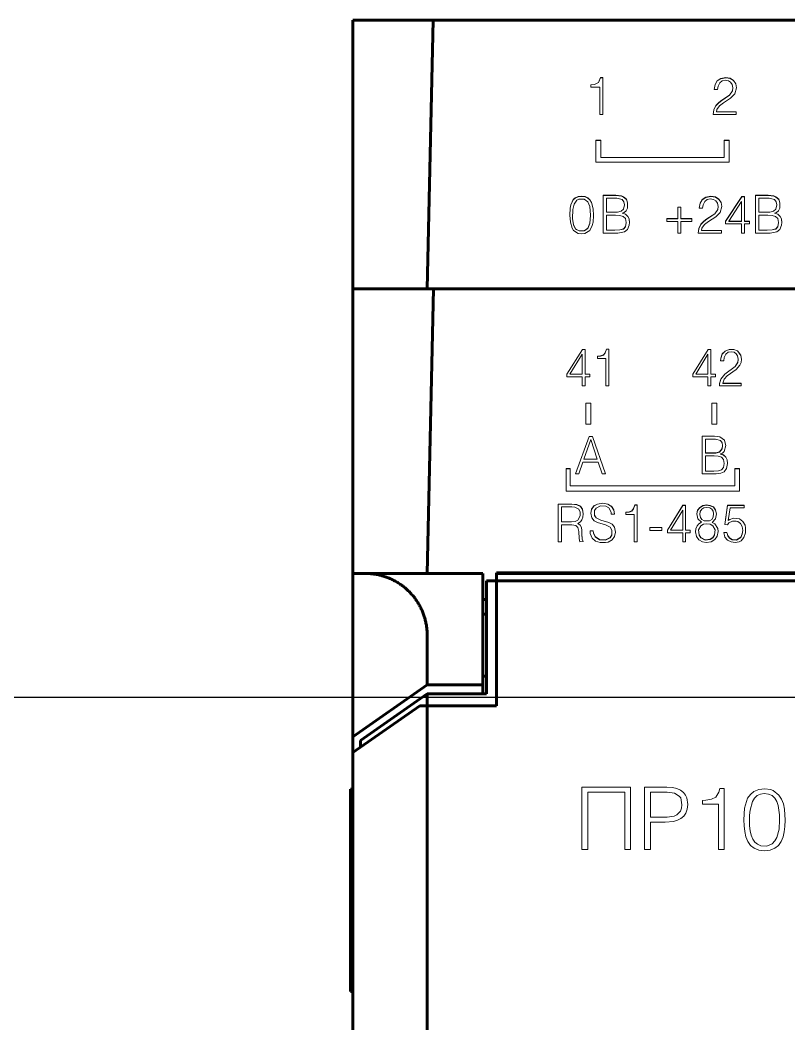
# Model space of a CAD drawing. Header units: millimetres. Extents: x 0 to 53000, y -591 to 24400.
# Drawn here: x 24610.67 to 24641.73, y 2746.8 to 2787.35 of the extents above; entities that cross this region are included whole.
import ezdxf
from ezdxf.enums import TextEntityAlignment as Align

# ---------------------------------------------------------------- set-up
doc = ezdxf.new("R2010")
doc.units = ezdxf.units.MM
doc.linetypes.add('K5LT_BASIC', pattern=[0])
doc.linetypes.add('K5LT_THIN', pattern=[0])
doc.layers.add('Основная', color=7, linetype='Continuous', lineweight=30)
doc.styles.add('текст', font='isocpeui.ttf')

# ---------------------------------------------------------------- blocks, each defined once
blk = doc.blocks.new('Программируемое реле ПР102')
at = {"layer": 'Основная', "linetype": 'K5LT_BASIC', "lineweight": 60}
for p, q in [((-3, 44.85), (0.236, 44.85)), ((-3, 34), (-3, 44.85)), ((0.236, 44.85), (0, 34)), ((0.236, 44.844), (0, 34)), ((0.236, 44.844), (0.236, 44.85)), ((116.764, 44.85), (0.236, 44.85)), ((116.764, 44.844), (0.236, 44.844)), ((-3, 22.5), (-3, 34)), ((-3, 34), (0.25, 34)), ((0.25, 34), (0, 22.5)), ((116.75, 34), (0.25, 34)), ((-3, 15.899), (-3, 22.5)), ((-2.5, 22.5), (-3, 22.5)), ((-2.5, 22.5), (2.25, 22.5)), ((2.25, 22.5), (2.25, 20)), ((3.197, 22.523), (2.8, 22.523)), ((2.8, 22.503), (2.8, 22.523)), ((2.8, 22.503), (114.2, 22.503)), ((2.8, 22.503), (2.8, 22.2)), ((3.28, 22.525), (3.197, 22.523)), ((113.72, 22.525), (3.28, 22.525)), ((2.4, 17.64), (2.4, 22.2)), ((2.4, 22.2), (2.8, 22.2)), ((2.8, 17.15), (2.8, 22.2)), ((114.2, 22.2), (2.8, 22.2)), ((2.25, 21.441), (2.4, 21.441)), ((2.25, 20.85), (2.4, 20.85)), ((0, 18), (0, 20)), ((2.25, 18), (2.25, 20)), ((2.25, 18.35), (2.4, 18.35)), ((0, 18), (-3, 15.899)), ((2.25, 18), (0, 18)), ((2.25, 18), (2.25, 17.64)), ((0, 17.64), (-2.7, 15.749)), ((2.4, 17.64), (0, 17.64)), ((0, 17.64), (0, 17.152)), ((-3, 15.261), (-0.3, 17.152)), ((-0.3, 17.152), (0, 17.152)), ((-0.3, 17.15), (-0.3, 17.152)), ((0, 17.15), (-0.3, 17.15)), ((0, 17.15), (0, -17.15)), ((2.8, 17.15), (0, 17.15)), ((-3, 15.899), (-3, 15.261)), ((-2.7, 15.471), (-2.7, 15.749)), ((-3, -15.261), (-3, 15.261)), ((-3, 13.79), (-3.1, 13.789)), ((-3.1, 13.789), (-3.1, 5.61)), ((-3.1, 5.61), (-3, 5.609))]:
    blk.add_line(p, q, dxfattribs=at)
at = {"layer": 'Основная', "linetype": 'K5LT_THIN', "lineweight": 18}
for p, q in [((6.757, 42.248), (6.61, 42.235)), ((6.757, 42.243), (6.61, 42.23)), ((6.61, 42.235), (6.61, 42.142)), ((6.917, 42.328), (6.757, 42.248)), ((6.917, 42.323), (6.757, 42.243)), ((6.757, 42.243), (6.757, 42.248)), ((6.997, 42.528), (6.917, 42.328)), ((6.997, 42.523), (6.917, 42.323)), ((6.917, 42.323), (6.917, 42.328)), ((7.09, 42.528), (6.997, 42.528)), ((6.997, 42.523), (6.997, 42.528)), ((7.09, 42.523), (6.997, 42.523)), ((7.09, 41.037), (7.09, 42.528)), ((11.63, 42.248), (11.59, 42.049)), ((11.63, 42.243), (11.591, 42.049)), ((11.71, 42.395), (11.63, 42.248)), ((11.71, 42.39), (11.63, 42.243)), ((11.63, 42.243), (11.63, 42.248)), ((11.857, 42.488), (11.71, 42.395)), ((11.857, 42.483), (11.71, 42.39)), ((11.71, 42.39), (11.71, 42.395)), ((11.724, 42.049), (11.75, 42.182)), ((11.75, 42.182), (11.817, 42.315)), ((11.817, 42.315), (11.91, 42.395)), ((12.057, 42.528), (11.857, 42.488)), ((12.057, 42.523), (11.857, 42.483)), ((11.857, 42.483), (11.857, 42.488)), ((11.91, 42.395), (12.03, 42.421)), ((12.03, 42.421), (12.164, 42.395)), ((12.244, 42.501), (12.057, 42.528)), ((12.057, 42.523), (12.057, 42.528)), ((12.244, 42.496), (12.057, 42.523)), ((12.164, 42.395), (12.257, 42.342)), ((12.377, 42.408), (12.244, 42.501)), ((12.244, 42.496), (12.244, 42.501)), ((12.377, 42.403), (12.244, 42.496)), ((12.257, 42.342), (12.324, 42.248)), ((12.324, 42.248), (12.35, 42.115)), ((12.47, 42.275), (12.377, 42.408)), ((12.377, 42.403), (12.377, 42.408)), ((12.47, 42.27), (12.377, 42.403)), ((12.497, 42.115), (12.47, 42.275)), ((12.47, 42.27), (12.47, 42.275)), ((12.496, 42.113), (12.47, 42.27)), ((6.61, 42.142), (6.97, 42.142)), ((6.97, 42.142), (6.97, 41.037)), ((11.59, 42.049), (11.724, 42.049)), ((12.217, 41.822), (11.897, 41.609)), ((12.217, 41.817), (11.897, 41.604)), ((12.337, 41.995), (12.217, 41.822)), ((12.337, 41.99), (12.217, 41.817)), ((12.217, 41.817), (12.217, 41.822)), ((12.257, 41.702), (12.43, 41.876)), ((12.35, 42.115), (12.337, 41.995)), ((12.35, 42.11), (12.337, 41.99)), ((12.337, 41.99), (12.337, 41.995)), ((12.35, 42.11), (12.35, 42.115)), ((12.43, 41.876), (12.497, 42.115)), ((11.657, 41.396), (11.577, 41.223)), ((11.657, 41.391), (11.577, 41.218)), ((11.777, 41.516), (11.657, 41.396)), ((11.777, 41.511), (11.657, 41.391)), ((11.657, 41.391), (11.657, 41.396)), ((11.697, 41.236), (11.804, 41.383)), ((11.897, 41.609), (11.777, 41.516)), ((11.897, 41.604), (11.777, 41.511)), ((11.777, 41.511), (11.777, 41.516)), ((11.804, 41.383), (11.964, 41.503)), ((11.897, 41.604), (11.897, 41.609)), ((11.964, 41.503), (12.257, 41.702)), ((6.97, 41.037), (7.09, 41.037)), ((11.577, 41.223), (11.55, 41.037)), ((11.55, 41.037), (12.484, 41.037)), ((11.577, 41.218), (11.551, 41.037)), ((11.577, 41.218), (11.577, 41.223)), ((11.684, 41.143), (11.697, 41.236)), ((11.684, 41.138), (11.684, 41.143)), ((12.484, 41.143), (11.684, 41.143)), ((12.484, 41.138), (11.684, 41.138)), ((12.484, 41.037), (12.484, 41.143)), ((7.016, 39.996), (6.816, 39.996)), ((6.816, 39.996), (6.816, 39.106)), ((7.016, 39.99), (6.816, 39.99)), ((7.016, 39.996), (7.016, 39.302)), ((11.991, 39.995), (12.191, 39.995)), ((11.991, 39.995), (11.991, 39.302)), ((11.991, 39.99), (12.191, 39.99)), ((12.191, 39.995), (12.191, 39.106)), ((6.816, 39.106), (12.191, 39.106)), ((7.016, 39.296), (7.016, 39.302)), ((7.016, 39.302), (11.991, 39.302)), ((7.016, 39.296), (11.991, 39.296)), ((11.991, 39.296), (11.991, 39.302)), ((6.102, 37.721), (5.982, 37.668)), ((6.102, 37.716), (5.982, 37.663)), ((6.235, 37.735), (6.102, 37.721)), ((6.235, 37.729), (6.102, 37.716)), ((6.102, 37.716), (6.102, 37.721)), ((6.382, 37.721), (6.235, 37.735)), ((6.235, 37.729), (6.235, 37.735)), ((6.382, 37.716), (6.235, 37.729)), ((6.489, 37.668), (6.382, 37.721)), ((6.382, 37.716), (6.382, 37.721)), ((6.489, 37.663), (6.382, 37.716)), ((7.105, 37.774), (7.105, 36.243)), ((7.625, 37.774), (7.105, 37.774)), ((7.625, 37.769), (7.105, 37.769)), ((7.625, 37.769), (7.625, 37.774)), ((7.852, 37.748), (7.625, 37.774)), ((7.852, 37.743), (7.625, 37.769)), ((7.932, 37.708), (7.852, 37.748)), ((7.852, 37.743), (7.852, 37.748)), ((7.932, 37.703), (7.852, 37.743)), ((8.052, 37.615), (7.932, 37.708)), ((7.932, 37.703), (7.932, 37.708)), ((11.457, 37.735), (11.257, 37.695)), ((11.457, 37.729), (11.257, 37.689)), ((11.457, 37.729), (11.457, 37.735)), ((11.644, 37.708), (11.457, 37.735)), ((11.644, 37.703), (11.457, 37.729)), ((11.644, 37.703), (11.644, 37.708)), ((11.777, 37.615), (11.644, 37.708)), ((12.71, 37.721), (12.044, 36.723)), ((12.71, 37.716), (12.044, 36.717)), ((12.71, 37.716), (12.71, 37.721)), ((12.817, 37.721), (12.71, 37.721)), ((12.817, 37.716), (12.71, 37.716)), ((12.817, 36.723), (12.817, 37.721)), ((13.777, 37.774), (13.257, 37.774)), ((13.257, 37.774), (13.257, 36.243)), ((13.777, 37.769), (13.257, 37.769)), ((14.004, 37.748), (13.777, 37.774)), ((13.777, 37.769), (13.777, 37.774)), ((14.004, 37.743), (13.777, 37.769)), ((14.004, 37.743), (14.004, 37.748)), ((14.084, 37.708), (14.004, 37.748)), ((14.084, 37.703), (14.004, 37.743)), ((14.084, 37.703), (14.084, 37.708)), ((14.204, 37.615), (14.084, 37.708)), ((5.795, 37.388), (5.769, 37.255)), ((5.795, 37.383), (5.769, 37.25)), ((5.902, 37.601), (5.795, 37.388)), ((5.902, 37.596), (5.795, 37.383)), ((5.795, 37.383), (5.795, 37.388)), ((5.889, 37.202), (5.942, 37.415)), ((5.982, 37.668), (5.902, 37.601)), ((5.982, 37.663), (5.902, 37.596)), ((5.902, 37.596), (5.902, 37.601)), ((5.942, 37.415), (6.049, 37.575)), ((5.982, 37.663), (5.982, 37.668)), ((6.049, 37.575), (6.129, 37.615)), ((6.129, 37.615), (6.342, 37.615)), ((6.342, 37.615), (6.489, 37.508)), ((6.569, 37.588), (6.489, 37.668)), ((6.489, 37.663), (6.489, 37.668)), ((6.569, 37.583), (6.489, 37.663)), ((6.489, 37.508), (6.569, 37.322)), ((6.635, 37.482), (6.569, 37.588)), ((6.569, 37.583), (6.569, 37.588)), ((6.635, 37.476), (6.569, 37.583)), ((6.569, 37.322), (6.595, 36.976)), ((6.635, 37.476), (6.635, 37.482)), ((6.702, 37.229), (6.635, 37.482)), ((6.702, 37.223), (6.635, 37.476)), ((7.239, 37.095), (7.239, 37.655)), ((7.239, 37.655), (7.665, 37.655)), ((7.665, 37.655), (7.879, 37.601)), ((7.879, 37.601), (7.945, 37.508)), ((8.052, 37.609), (7.932, 37.703)), ((7.972, 37.388), (7.932, 37.215)), ((7.972, 37.383), (7.932, 37.21)), ((7.945, 37.508), (7.972, 37.388)), ((7.972, 37.383), (7.972, 37.388)), ((8.092, 37.468), (8.052, 37.615)), ((8.052, 37.609), (8.052, 37.615)), ((8.092, 37.463), (8.052, 37.609)), ((8.092, 37.255), (8.092, 37.468)), ((11.03, 37.455), (10.99, 37.255)), ((11.03, 37.45), (10.991, 37.255)), ((11.11, 37.601), (11.03, 37.455)), ((11.11, 37.596), (11.03, 37.45)), ((11.03, 37.45), (11.03, 37.455)), ((11.257, 37.695), (11.11, 37.601)), ((11.257, 37.689), (11.11, 37.596)), ((11.11, 37.596), (11.11, 37.601)), ((11.124, 37.255), (11.15, 37.388)), ((11.15, 37.388), (11.217, 37.522)), ((11.217, 37.522), (11.31, 37.601)), ((11.257, 37.689), (11.257, 37.695)), ((11.31, 37.601), (11.43, 37.628)), ((11.43, 37.628), (11.564, 37.601)), ((11.564, 37.601), (11.657, 37.548)), ((11.777, 37.609), (11.644, 37.703)), ((11.657, 37.548), (11.724, 37.455)), ((11.724, 37.455), (11.75, 37.322)), ((11.75, 37.322), (11.737, 37.202)), ((11.75, 37.317), (11.737, 37.197)), ((11.75, 37.317), (11.75, 37.322)), ((11.87, 37.482), (11.777, 37.615)), ((11.777, 37.609), (11.777, 37.615)), ((11.87, 37.476), (11.777, 37.609)), ((11.83, 37.082), (11.897, 37.322)), ((11.897, 37.322), (11.87, 37.482)), ((11.87, 37.476), (11.87, 37.482)), ((11.896, 37.32), (11.87, 37.476)), ((12.177, 36.723), (12.697, 37.522)), ((12.697, 37.522), (12.697, 36.723)), ((13.39, 37.095), (13.39, 37.655)), ((13.39, 37.655), (13.817, 37.655)), ((13.817, 37.655), (14.03, 37.601)), ((14.03, 37.601), (14.097, 37.508)), ((14.204, 37.609), (14.084, 37.703)), ((14.124, 37.388), (14.084, 37.215)), ((14.124, 37.383), (14.084, 37.21)), ((14.097, 37.508), (14.124, 37.388)), ((14.124, 37.383), (14.124, 37.388)), ((14.244, 37.468), (14.204, 37.615)), ((14.204, 37.609), (14.204, 37.615)), ((14.244, 37.463), (14.204, 37.609)), ((14.244, 37.255), (14.244, 37.468)), ((5.769, 37.255), (5.755, 36.976)), ((5.769, 37.25), (5.755, 36.974)), ((5.755, 36.976), (5.782, 36.683)), ((5.769, 37.25), (5.769, 37.255)), ((5.875, 36.829), (5.889, 37.202)), ((6.595, 36.976), (6.569, 36.643)), ((6.595, 36.97), (6.569, 36.637)), ((6.595, 36.97), (6.595, 36.976)), ((6.702, 37.223), (6.702, 37.229)), ((6.715, 36.962), (6.702, 37.229)), ((6.715, 36.96), (6.702, 37.223)), ((6.702, 36.683), (6.715, 36.962)), ((7.239, 37.09), (7.239, 37.095)), ((7.692, 37.095), (7.239, 37.095)), ((7.692, 37.09), (7.239, 37.09)), ((7.239, 36.976), (7.612, 36.976)), ((7.239, 36.363), (7.239, 36.976)), ((7.612, 36.976), (7.785, 36.962)), ((7.839, 37.135), (7.692, 37.095)), ((7.839, 37.13), (7.692, 37.09)), ((7.692, 37.09), (7.692, 37.095)), ((7.785, 36.962), (7.919, 36.922)), ((7.932, 37.215), (7.839, 37.135)), ((7.932, 37.21), (7.839, 37.13)), ((7.839, 37.13), (7.839, 37.135)), ((7.879, 37.055), (7.959, 37.082)), ((7.879, 37.05), (7.879, 37.055)), ((8.012, 37.016), (7.879, 37.055)), ((8.012, 37.01), (7.879, 37.05)), ((7.919, 36.922), (8.012, 36.829)), ((7.932, 37.21), (7.932, 37.215)), ((7.959, 37.082), (8.039, 37.149)), ((8.012, 37.01), (8.012, 37.016)), ((8.105, 36.922), (8.012, 37.016)), ((8.105, 36.917), (8.012, 37.01)), ((8.039, 37.149), (8.092, 37.255)), ((8.159, 36.816), (8.105, 36.922)), ((8.105, 36.917), (8.105, 36.922)), ((8.159, 36.811), (8.105, 36.917)), ((10.124, 37.295), (10.124, 36.829)), ((10.244, 37.295), (10.124, 37.295)), ((10.244, 37.29), (10.124, 37.29)), ((10.244, 36.829), (10.244, 37.295)), ((10.99, 37.255), (11.124, 37.255)), ((11.617, 37.029), (11.297, 36.816)), ((11.617, 37.024), (11.297, 36.811)), ((11.364, 36.709), (11.657, 36.909)), ((11.737, 37.202), (11.617, 37.029)), ((11.737, 37.197), (11.617, 37.024)), ((11.617, 37.024), (11.617, 37.029)), ((11.657, 36.909), (11.83, 37.082)), ((11.737, 37.197), (11.737, 37.202)), ((13.39, 37.09), (13.39, 37.095)), ((13.844, 37.095), (13.39, 37.095)), ((13.844, 37.09), (13.39, 37.09)), ((13.39, 36.363), (13.39, 36.976)), ((13.39, 36.976), (13.764, 36.976)), ((13.764, 36.976), (13.937, 36.962)), ((13.99, 37.135), (13.844, 37.095)), ((13.99, 37.13), (13.844, 37.09)), ((13.844, 37.09), (13.844, 37.095)), ((13.937, 36.962), (14.07, 36.922)), ((14.084, 37.215), (13.99, 37.135)), ((14.084, 37.21), (13.99, 37.13)), ((13.99, 37.13), (13.99, 37.135)), ((14.03, 37.055), (14.11, 37.082)), ((14.03, 37.05), (14.03, 37.055)), ((14.164, 37.016), (14.03, 37.055)), ((14.164, 37.01), (14.03, 37.05)), ((14.07, 36.922), (14.164, 36.829)), ((14.084, 37.21), (14.084, 37.215)), ((14.11, 37.082), (14.19, 37.149)), ((14.164, 37.01), (14.164, 37.016)), ((14.257, 36.922), (14.164, 37.016)), ((14.257, 36.917), (14.164, 37.01)), ((14.19, 37.149), (14.244, 37.255)), ((14.31, 36.816), (14.257, 36.922)), ((14.257, 36.917), (14.257, 36.922)), ((14.31, 36.811), (14.257, 36.917)), ((5.782, 36.683), (5.849, 36.443)), ((5.875, 36.824), (5.875, 36.829)), ((5.915, 36.589), (5.875, 36.829)), ((5.915, 36.584), (5.875, 36.824)), ((5.995, 36.416), (5.915, 36.589)), ((5.915, 36.584), (5.915, 36.589)), ((5.995, 36.411), (5.915, 36.584)), ((6.569, 36.643), (6.489, 36.443)), ((6.569, 36.637), (6.489, 36.438)), ((6.569, 36.637), (6.569, 36.643)), ((6.569, 36.35), (6.662, 36.549)), ((6.662, 36.549), (6.702, 36.683)), ((8.012, 36.51), (7.932, 36.416)), ((8.012, 36.504), (7.932, 36.411)), ((8.012, 36.829), (8.039, 36.669)), ((8.039, 36.669), (8.012, 36.51)), ((8.039, 36.664), (8.012, 36.504)), ((8.012, 36.504), (8.012, 36.51)), ((8.039, 36.664), (8.039, 36.669)), ((8.092, 36.39), (8.159, 36.563)), ((8.172, 36.669), (8.159, 36.816)), ((8.159, 36.811), (8.159, 36.816)), ((8.172, 36.667), (8.159, 36.811)), ((8.159, 36.563), (8.172, 36.669)), ((10.124, 36.829), (9.684, 36.829)), ((9.684, 36.829), (9.684, 36.709)), ((10.124, 36.824), (9.684, 36.824)), ((9.684, 36.709), (10.124, 36.709)), ((10.124, 36.824), (10.124, 36.829)), ((10.124, 36.709), (10.124, 36.243)), ((10.244, 36.824), (10.244, 36.829)), ((10.684, 36.829), (10.244, 36.829)), ((10.684, 36.824), (10.244, 36.824)), ((10.244, 36.243), (10.244, 36.709)), ((10.244, 36.709), (10.684, 36.709)), ((10.684, 36.709), (10.684, 36.829)), ((11.057, 36.603), (10.977, 36.43)), ((11.057, 36.598), (10.977, 36.424)), ((11.177, 36.723), (11.057, 36.603)), ((11.177, 36.717), (11.057, 36.598)), ((11.057, 36.598), (11.057, 36.603)), ((11.097, 36.443), (11.204, 36.589)), ((11.297, 36.816), (11.177, 36.723)), ((11.297, 36.811), (11.177, 36.717)), ((11.177, 36.717), (11.177, 36.723)), ((11.204, 36.589), (11.364, 36.709)), ((11.297, 36.811), (11.297, 36.816)), ((12.044, 36.723), (12.044, 36.616)), ((12.044, 36.616), (12.697, 36.616)), ((12.177, 36.717), (12.177, 36.723)), ((12.697, 36.723), (12.177, 36.723)), ((12.697, 36.717), (12.177, 36.717)), ((12.697, 36.717), (12.697, 36.723)), ((12.697, 36.616), (12.697, 36.243)), ((12.817, 36.717), (12.817, 36.723)), ((13.017, 36.723), (12.817, 36.723)), ((13.017, 36.717), (12.817, 36.717)), ((12.817, 36.243), (12.817, 36.616)), ((12.817, 36.616), (13.017, 36.616)), ((13.017, 36.616), (13.017, 36.723)), ((14.164, 36.51), (14.084, 36.416)), ((14.164, 36.504), (14.084, 36.411)), ((14.164, 36.829), (14.19, 36.669)), ((14.19, 36.669), (14.164, 36.51)), ((14.19, 36.664), (14.164, 36.504)), ((14.164, 36.504), (14.164, 36.51)), ((14.19, 36.664), (14.19, 36.669)), ((14.244, 36.39), (14.31, 36.563)), ((14.324, 36.669), (14.31, 36.816)), ((14.31, 36.811), (14.31, 36.816)), ((14.323, 36.667), (14.31, 36.811)), ((14.31, 36.563), (14.324, 36.669)), ((5.849, 36.443), (5.915, 36.35)), ((5.915, 36.35), (6.102, 36.23)), ((6.142, 36.336), (5.995, 36.416)), ((5.995, 36.411), (5.995, 36.416)), ((6.142, 36.331), (5.995, 36.411)), ((6.102, 36.23), (6.235, 36.217)), ((6.342, 36.336), (6.142, 36.336)), ((6.142, 36.331), (6.142, 36.336)), ((6.342, 36.331), (6.142, 36.331)), ((6.235, 36.217), (6.369, 36.23)), ((6.489, 36.443), (6.342, 36.336)), ((6.489, 36.438), (6.342, 36.331)), ((6.342, 36.331), (6.342, 36.336)), ((6.369, 36.23), (6.569, 36.35)), ((6.489, 36.438), (6.489, 36.443)), ((7.105, 36.243), (7.705, 36.243)), ((7.239, 36.358), (7.239, 36.363)), ((7.585, 36.363), (7.239, 36.363)), ((7.585, 36.358), (7.239, 36.358)), ((7.785, 36.376), (7.585, 36.363)), ((7.785, 36.371), (7.585, 36.358)), ((7.585, 36.358), (7.585, 36.363)), ((7.705, 36.243), (7.972, 36.297)), ((7.932, 36.416), (7.785, 36.376)), ((7.932, 36.411), (7.785, 36.371)), ((7.785, 36.371), (7.785, 36.376)), ((7.932, 36.411), (7.932, 36.416)), ((7.972, 36.297), (8.092, 36.39)), ((10.124, 36.243), (10.244, 36.243)), ((10.977, 36.43), (10.95, 36.243)), ((10.95, 36.243), (11.884, 36.243)), ((10.977, 36.424), (10.951, 36.243)), ((10.977, 36.424), (10.977, 36.43)), ((11.084, 36.35), (11.097, 36.443)), ((11.884, 36.35), (11.084, 36.35)), ((11.084, 36.345), (11.084, 36.35)), ((11.884, 36.345), (11.084, 36.345)), ((11.884, 36.243), (11.884, 36.35)), ((12.697, 36.243), (12.817, 36.243)), ((13.257, 36.243), (13.857, 36.243)), ((13.39, 36.358), (13.39, 36.363)), ((13.737, 36.363), (13.39, 36.363)), ((13.737, 36.358), (13.39, 36.358)), ((13.937, 36.376), (13.737, 36.363)), ((13.937, 36.371), (13.737, 36.358)), ((13.737, 36.358), (13.737, 36.363)), ((13.857, 36.243), (14.124, 36.297)), ((14.084, 36.416), (13.937, 36.376)), ((14.084, 36.411), (13.937, 36.371)), ((13.937, 36.371), (13.937, 36.376)), ((14.084, 36.411), (14.084, 36.416)), ((14.124, 36.297), (14.244, 36.39)), ((6.273, 31.549), (5.646, 30.551)), ((6.273, 31.544), (5.646, 30.546)), ((5.766, 30.551), (6.26, 31.35)), ((6.26, 31.35), (6.26, 30.551)), ((6.273, 31.544), (6.273, 31.549)), ((6.38, 31.549), (6.273, 31.549)), ((6.38, 31.544), (6.273, 31.544)), ((6.38, 30.551), (6.38, 31.549)), ((7.006, 31.283), (6.873, 31.27)), ((7.006, 31.278), (6.873, 31.265)), ((6.873, 31.27), (6.873, 31.177)), ((7.126, 31.323), (7.006, 31.283)), ((7.126, 31.318), (7.006, 31.278)), ((7.006, 31.278), (7.006, 31.283)), ((7.193, 31.416), (7.126, 31.323)), ((7.193, 31.411), (7.126, 31.318)), ((7.126, 31.318), (7.126, 31.323)), ((7.246, 31.563), (7.193, 31.416)), ((7.246, 31.557), (7.193, 31.411)), ((7.193, 31.411), (7.193, 31.416)), ((7.34, 31.563), (7.246, 31.563)), ((7.246, 31.557), (7.246, 31.563)), ((7.34, 31.557), (7.246, 31.557)), ((7.34, 30.071), (7.34, 31.563)), ((11.353, 31.549), (10.726, 30.551)), ((11.353, 31.544), (10.726, 30.546)), ((10.846, 30.551), (11.34, 31.35)), ((11.34, 31.35), (11.34, 30.551)), ((11.46, 31.549), (11.353, 31.549)), ((11.353, 31.544), (11.353, 31.549)), ((11.46, 31.544), (11.353, 31.544)), ((11.46, 30.551), (11.46, 31.549)), ((11.913, 31.363), (11.86, 31.19)), ((11.913, 31.358), (11.86, 31.185)), ((12.033, 31.483), (11.913, 31.363)), ((12.033, 31.478), (11.913, 31.358)), ((11.913, 31.358), (11.913, 31.363)), ((11.993, 31.217), (12.06, 31.35)), ((12.193, 31.549), (12.033, 31.483)), ((12.193, 31.544), (12.033, 31.478)), ((12.033, 31.478), (12.033, 31.483)), ((12.06, 31.35), (12.153, 31.43)), ((12.153, 31.43), (12.273, 31.456)), ((12.38, 31.549), (12.193, 31.549)), ((12.193, 31.544), (12.193, 31.549)), ((12.38, 31.544), (12.193, 31.544)), ((12.273, 31.456), (12.393, 31.43)), ((12.38, 31.544), (12.38, 31.549)), ((12.54, 31.496), (12.38, 31.549)), ((12.54, 31.491), (12.38, 31.544)), ((12.393, 31.43), (12.486, 31.376)), ((12.486, 31.376), (12.54, 31.283)), ((12.54, 31.491), (12.54, 31.496)), ((12.673, 31.31), (12.54, 31.496)), ((12.673, 31.305), (12.54, 31.491)), ((12.54, 31.283), (12.566, 31.15)), ((12.673, 31.305), (12.673, 31.31)), ((12.7, 31.15), (12.673, 31.31)), ((12.699, 31.147), (12.673, 31.305)), ((6.873, 31.177), (7.22, 31.177)), ((7.22, 31.177), (7.22, 30.071)), ((11.86, 31.19), (11.846, 31.083)), ((11.846, 31.083), (11.98, 31.083)), ((11.86, 31.185), (11.847, 31.083)), ((11.86, 31.185), (11.86, 31.19)), ((11.98, 31.083), (11.993, 31.217)), ((12.433, 30.857), (12.02, 30.551)), ((12.433, 30.852), (12.02, 30.546)), ((12.553, 31.03), (12.433, 30.857)), ((12.553, 31.025), (12.433, 30.852)), ((12.433, 30.852), (12.433, 30.857)), ((12.486, 30.737), (12.633, 30.91)), ((12.566, 31.15), (12.553, 31.03)), ((12.566, 31.145), (12.553, 31.025)), ((12.553, 31.025), (12.553, 31.03)), ((12.566, 31.145), (12.566, 31.15)), ((12.633, 30.91), (12.686, 31.017)), ((12.686, 31.017), (12.7, 31.15)), ((5.646, 30.551), (5.646, 30.444)), ((5.646, 30.444), (6.26, 30.444)), ((5.766, 30.546), (5.766, 30.551)), ((6.26, 30.551), (5.766, 30.551)), ((6.26, 30.546), (5.766, 30.546)), ((6.26, 30.546), (6.26, 30.551)), ((6.26, 30.444), (6.26, 30.071)), ((6.38, 30.546), (6.38, 30.551)), ((6.566, 30.551), (6.38, 30.551)), ((6.566, 30.546), (6.38, 30.546)), ((6.38, 30.071), (6.38, 30.444)), ((6.38, 30.444), (6.566, 30.444)), ((6.566, 30.444), (6.566, 30.551)), ((10.726, 30.551), (10.726, 30.444)), ((10.726, 30.444), (11.34, 30.444)), ((10.846, 30.546), (10.846, 30.551)), ((11.34, 30.551), (10.846, 30.551)), ((11.34, 30.546), (10.846, 30.546)), ((11.34, 30.546), (11.34, 30.551)), ((11.34, 30.444), (11.34, 30.071)), ((11.46, 30.546), (11.46, 30.551)), ((11.646, 30.551), (11.46, 30.551)), ((11.646, 30.546), (11.46, 30.546)), ((11.46, 30.444), (11.646, 30.444)), ((11.46, 30.071), (11.46, 30.444)), ((11.646, 30.444), (11.646, 30.551)), ((12.02, 30.551), (11.86, 30.351)), ((12.02, 30.546), (11.86, 30.346)), ((11.993, 30.351), (12.113, 30.484)), ((12.02, 30.546), (12.02, 30.551)), ((12.113, 30.484), (12.486, 30.737)), ((6.26, 30.071), (6.38, 30.071)), ((7.22, 30.071), (7.34, 30.071)), ((11.34, 30.071), (11.46, 30.071)), ((11.86, 30.351), (11.806, 30.165)), ((11.86, 30.346), (11.806, 30.159)), ((11.806, 30.165), (11.806, 30.071)), ((11.806, 30.071), (12.686, 30.071)), ((11.86, 30.346), (11.86, 30.351)), ((11.94, 30.178), (11.993, 30.351)), ((11.94, 30.173), (11.94, 30.178)), ((12.686, 30.178), (11.94, 30.178)), ((12.686, 30.173), (11.94, 30.173)), ((12.686, 30.071), (12.686, 30.178)), ((6.404, 29.379), (6.604, 29.379)), ((6.404, 28.531), (6.404, 29.379)), ((6.404, 29.374), (6.604, 29.374)), ((6.604, 29.379), (6.604, 28.531)), ((11.494, 29.379), (11.694, 29.379)), ((11.494, 28.531), (11.494, 29.379)), ((11.494, 29.374), (11.694, 29.374)), ((11.694, 29.379), (11.694, 28.531)), ((6.604, 28.531), (6.404, 28.531)), ((11.694, 28.531), (11.494, 28.531)), ((6.536, 28.034), (5.99, 26.516)), ((6.536, 28.029), (5.991, 26.516)), ((6.683, 28.034), (6.536, 28.034)), ((6.536, 28.029), (6.536, 28.034)), ((6.683, 28.029), (6.536, 28.029)), ((7.203, 26.516), (6.683, 28.034)), ((6.683, 28.029), (6.683, 28.034)), ((7.201, 26.516), (6.683, 28.029)), ((11.113, 28.048), (11.113, 26.516)), ((11.606, 28.048), (11.113, 28.048)), ((11.606, 28.042), (11.113, 28.042)), ((11.82, 28.021), (11.606, 28.048)), ((11.606, 28.042), (11.606, 28.048)), ((11.82, 28.016), (11.606, 28.042)), ((12.006, 27.888), (11.82, 28.021)), ((11.82, 28.016), (11.82, 28.021)), ((12.006, 27.883), (11.82, 28.016)), ((6.323, 27.115), (6.603, 27.914)), ((6.603, 27.914), (6.87, 27.115)), ((11.246, 27.368), (11.246, 27.928)), ((11.246, 27.928), (11.646, 27.928)), ((11.646, 27.928), (11.846, 27.874)), ((11.846, 27.874), (11.913, 27.781)), ((11.913, 27.781), (11.926, 27.661)), ((11.926, 27.661), (11.913, 27.542)), ((11.926, 27.656), (11.913, 27.536)), ((11.926, 27.656), (11.926, 27.661)), ((11.993, 27.422), (12.06, 27.661)), ((12.06, 27.661), (12.006, 27.888)), ((12.006, 27.883), (12.006, 27.888)), ((12.059, 27.659), (12.006, 27.883)), ((11.246, 27.363), (11.246, 27.368)), ((11.66, 27.368), (11.246, 27.368)), ((11.66, 27.363), (11.246, 27.363)), ((11.246, 27.249), (11.593, 27.249)), ((11.246, 26.636), (11.246, 27.249)), ((11.593, 27.249), (11.753, 27.235)), ((11.806, 27.408), (11.66, 27.368)), ((11.806, 27.403), (11.66, 27.363)), ((11.66, 27.363), (11.66, 27.368)), ((11.753, 27.235), (11.886, 27.195)), ((11.913, 27.542), (11.806, 27.408)), ((11.913, 27.536), (11.806, 27.403)), ((11.806, 27.403), (11.806, 27.408)), ((11.846, 27.329), (11.926, 27.355)), ((11.966, 27.289), (11.846, 27.329)), ((11.846, 27.323), (11.846, 27.329)), ((11.966, 27.283), (11.846, 27.323)), ((11.886, 27.195), (11.966, 27.102)), ((11.913, 27.536), (11.913, 27.542)), ((11.926, 27.355), (11.993, 27.422)), ((11.966, 27.283), (11.966, 27.289)), ((12.06, 27.195), (11.966, 27.289)), ((12.06, 27.19), (11.966, 27.283)), ((12.06, 27.19), (12.06, 27.195)), ((12.113, 27.089), (12.06, 27.195)), ((12.113, 27.084), (12.06, 27.19)), ((6.123, 26.516), (6.283, 26.996)), ((6.283, 26.996), (6.91, 26.996)), ((6.323, 27.11), (6.323, 27.115)), ((6.87, 27.115), (6.323, 27.115)), ((6.87, 27.11), (6.323, 27.11)), ((6.87, 27.11), (6.87, 27.115)), ((6.91, 26.996), (7.07, 26.516)), ((11.966, 26.783), (11.886, 26.689)), ((11.966, 26.777), (11.886, 26.684)), ((11.966, 27.102), (11.993, 26.942)), ((11.993, 26.942), (11.966, 26.783)), ((11.993, 26.937), (11.966, 26.777)), ((11.966, 26.777), (11.966, 26.783)), ((11.993, 26.937), (11.993, 26.942)), ((12.086, 26.743), (12.126, 26.942)), ((12.126, 26.942), (12.113, 27.089)), ((12.113, 27.084), (12.113, 27.089)), ((12.126, 26.941), (12.113, 27.084)), ((5.609, 25.82), (5.609, 26.734)), ((5.609, 26.734), (5.779, 26.734)), ((5.609, 26.729), (5.779, 26.729)), ((5.779, 26.734), (5.779, 26.04)), ((5.99, 26.516), (6.123, 26.516)), ((7.07, 26.516), (7.203, 26.516)), ((11.113, 26.516), (11.673, 26.516)), ((11.58, 26.636), (11.246, 26.636)), ((11.246, 26.631), (11.246, 26.636)), ((11.58, 26.631), (11.246, 26.631)), ((11.766, 26.649), (11.58, 26.636)), ((11.766, 26.644), (11.58, 26.631)), ((11.58, 26.631), (11.58, 26.636)), ((11.673, 26.516), (11.86, 26.543)), ((11.886, 26.689), (11.766, 26.649)), ((11.886, 26.684), (11.766, 26.644)), ((11.766, 26.644), (11.766, 26.649)), ((11.86, 26.543), (11.993, 26.609)), ((11.886, 26.684), (11.886, 26.689)), ((11.993, 26.609), (12.086, 26.743)), ((12.429, 26.04), (12.429, 26.735)), ((12.429, 26.735), (12.609, 26.735)), ((12.429, 26.73), (12.609, 26.73)), ((12.609, 26.735), (12.609, 25.82)), ((5.779, 26.035), (5.779, 26.04)), ((5.779, 26.04), (12.429, 26.04)), ((5.779, 26.035), (12.429, 26.035)), ((12.429, 26.035), (12.429, 26.04)), ((12.609, 25.82), (5.609, 25.82)), ((5.292, 25.304), (5.292, 23.773)), ((5.839, 25.304), (5.292, 25.304)), ((5.839, 25.299), (5.292, 25.299)), ((5.426, 25.185), (5.839, 25.185)), ((5.426, 24.585), (5.426, 25.185)), ((6.039, 25.278), (5.839, 25.304)), ((5.839, 25.299), (5.839, 25.304)), ((6.039, 25.273), (5.839, 25.299)), ((5.839, 25.185), (5.959, 25.171)), ((5.959, 25.171), (6.119, 25.091)), ((6.186, 25.211), (6.039, 25.278)), ((6.039, 25.273), (6.039, 25.278)), ((6.186, 25.206), (6.039, 25.273)), ((6.186, 25.206), (6.186, 25.211)), ((6.279, 25.091), (6.186, 25.211)), ((6.279, 25.086), (6.186, 25.206)), ((6.736, 25.224), (6.642, 25.091)), ((6.736, 25.219), (6.642, 25.086)), ((6.882, 25.304), (6.736, 25.224)), ((6.882, 25.299), (6.736, 25.219)), ((6.736, 25.219), (6.736, 25.224)), ((6.829, 25.131), (7.002, 25.224)), ((7.096, 25.344), (6.882, 25.304)), ((7.096, 25.339), (6.882, 25.299)), ((6.882, 25.299), (6.882, 25.304)), ((7.002, 25.224), (7.216, 25.211)), ((7.096, 25.339), (7.096, 25.344)), ((7.296, 25.304), (7.096, 25.344)), ((7.296, 25.299), (7.096, 25.339)), ((7.216, 25.211), (7.336, 25.145)), ((7.442, 25.211), (7.296, 25.304)), ((7.296, 25.299), (7.296, 25.304)), ((7.442, 25.206), (7.296, 25.299)), ((7.336, 25.145), (7.429, 24.971)), ((7.536, 25.065), (7.442, 25.211)), ((7.442, 25.206), (7.442, 25.211)), ((7.536, 25.059), (7.442, 25.206)), ((8.392, 25.264), (8.339, 25.118)), ((8.392, 25.259), (8.339, 25.113)), ((8.392, 25.259), (8.392, 25.264)), ((8.486, 25.264), (8.392, 25.264)), ((8.486, 25.259), (8.392, 25.259)), ((8.486, 23.773), (8.486, 25.264)), ((10.332, 25.251), (9.706, 24.252)), ((10.332, 25.246), (9.706, 24.247)), ((10.332, 25.246), (10.332, 25.251)), ((10.439, 25.251), (10.332, 25.251)), ((10.439, 25.246), (10.332, 25.246)), ((10.439, 24.252), (10.439, 25.251)), ((11.016, 25.158), (10.922, 25.051)), ((11.016, 25.153), (10.922, 25.046)), ((11.136, 25.238), (11.016, 25.158)), ((11.136, 25.233), (11.016, 25.153)), ((11.016, 25.153), (11.016, 25.158)), ((11.096, 25.091), (11.176, 25.145)), ((11.282, 25.264), (11.136, 25.238)), ((11.282, 25.259), (11.136, 25.233)), ((11.136, 25.233), (11.136, 25.238)), ((11.176, 25.145), (11.296, 25.158)), ((11.282, 25.259), (11.282, 25.264)), ((11.429, 25.238), (11.282, 25.264)), ((11.429, 25.233), (11.282, 25.259)), ((11.296, 25.158), (11.416, 25.145)), ((11.416, 25.145), (11.496, 25.091)), ((11.429, 25.233), (11.429, 25.238)), ((11.562, 25.185), (11.429, 25.238)), ((11.562, 25.179), (11.429, 25.233)), ((11.562, 25.179), (11.562, 25.185)), ((11.642, 25.065), (11.562, 25.185)), ((11.642, 25.059), (11.562, 25.179)), ((12.126, 25.251), (12.019, 24.479)), ((12.126, 25.246), (12.02, 24.479)), ((12.806, 25.251), (12.126, 25.251)), ((12.126, 25.246), (12.126, 25.251)), ((12.806, 25.246), (12.126, 25.246)), ((12.152, 24.639), (12.232, 25.145)), ((12.232, 25.145), (12.806, 25.145)), ((12.806, 25.145), (12.806, 25.251)), ((6.172, 24.825), (6.079, 24.652)), ((6.172, 24.82), (6.079, 24.647)), ((6.119, 25.091), (6.172, 24.971)), ((6.172, 24.971), (6.172, 24.825)), ((6.172, 24.82), (6.172, 24.825)), ((6.252, 24.665), (6.292, 24.772)), ((6.279, 25.086), (6.279, 25.091)), ((6.306, 24.905), (6.279, 25.091)), ((6.305, 24.902), (6.279, 25.086)), ((6.292, 24.772), (6.306, 24.905)), ((6.642, 25.091), (6.616, 24.932)), ((6.642, 25.086), (6.616, 24.929)), ((6.616, 24.932), (6.656, 24.745)), ((6.642, 25.086), (6.642, 25.091)), ((6.656, 24.745), (6.749, 24.625)), ((6.762, 25.038), (6.829, 25.131)), ((6.762, 24.852), (6.762, 25.038)), ((6.829, 24.745), (6.762, 24.852)), ((6.762, 24.846), (6.762, 24.852)), ((6.829, 24.74), (6.762, 24.846)), ((6.829, 24.74), (6.829, 24.745)), ((7.016, 24.652), (6.829, 24.745)), ((7.016, 24.647), (6.829, 24.74)), ((7.429, 24.971), (7.429, 24.892)), ((7.429, 24.892), (7.562, 24.892)), ((7.562, 24.892), (7.536, 25.065)), ((7.536, 25.059), (7.536, 25.065)), ((7.561, 24.892), (7.536, 25.059)), ((8.152, 24.985), (8.019, 24.971)), ((8.152, 24.98), (8.019, 24.966)), ((8.019, 24.971), (8.019, 24.878)), ((8.019, 24.878), (8.366, 24.878)), ((8.272, 25.025), (8.152, 24.985)), ((8.272, 25.019), (8.152, 24.98)), ((8.152, 24.98), (8.152, 24.985)), ((8.339, 25.118), (8.272, 25.025)), ((8.339, 25.113), (8.272, 25.019)), ((8.272, 25.019), (8.272, 25.025)), ((8.339, 25.113), (8.339, 25.118)), ((8.366, 24.878), (8.366, 23.773)), ((9.826, 24.252), (10.319, 25.051)), ((10.319, 25.051), (10.319, 24.252)), ((10.922, 25.051), (10.896, 24.905)), ((10.922, 25.046), (10.896, 24.902)), ((10.896, 24.905), (10.936, 24.705)), ((10.922, 25.046), (10.922, 25.051)), ((11.016, 24.878), (11.029, 24.998)), ((11.016, 24.873), (11.016, 24.878)), ((11.042, 24.758), (11.016, 24.878)), ((11.042, 24.753), (11.016, 24.873)), ((11.029, 24.998), (11.096, 25.091)), ((11.042, 24.753), (11.042, 24.758)), ((11.096, 24.679), (11.042, 24.758)), ((11.096, 24.673), (11.042, 24.753)), ((11.496, 25.091), (11.549, 25.011)), ((11.549, 24.772), (11.496, 24.679)), ((11.549, 24.766), (11.496, 24.673)), ((11.549, 25.011), (11.562, 24.918)), ((11.562, 24.918), (11.549, 24.772)), ((11.562, 24.913), (11.549, 24.766)), ((11.549, 24.766), (11.549, 24.772)), ((11.562, 24.913), (11.562, 24.918)), ((11.682, 24.905), (11.642, 25.065)), ((11.642, 25.059), (11.642, 25.065)), ((11.682, 24.902), (11.642, 25.059)), ((11.642, 24.705), (11.682, 24.905)), ((5.426, 24.58), (5.426, 24.585)), ((5.826, 24.585), (5.426, 24.585)), ((5.826, 24.58), (5.426, 24.58)), ((5.426, 24.465), (5.839, 24.465)), ((5.426, 23.773), (5.426, 24.465)), ((5.972, 24.599), (5.826, 24.585)), ((5.972, 24.593), (5.826, 24.58)), ((5.826, 24.58), (5.826, 24.585)), ((5.839, 24.465), (5.999, 24.439)), ((6.079, 24.652), (5.972, 24.599)), ((6.079, 24.647), (5.972, 24.593)), ((5.972, 24.593), (5.972, 24.599)), ((5.999, 24.439), (6.079, 24.359)), ((6.079, 24.647), (6.079, 24.652)), ((6.079, 24.519), (6.186, 24.585)), ((6.172, 24.452), (6.079, 24.519)), ((6.079, 24.513), (6.079, 24.519)), ((6.172, 24.447), (6.079, 24.513)), ((6.079, 24.359), (6.119, 24.199)), ((6.172, 24.447), (6.172, 24.452)), ((6.226, 24.359), (6.172, 24.452)), ((6.226, 24.354), (6.172, 24.447)), ((6.186, 24.585), (6.252, 24.665)), ((6.252, 24.239), (6.226, 24.359)), ((6.226, 24.354), (6.226, 24.359)), ((6.252, 24.234), (6.226, 24.354)), ((6.749, 24.625), (6.882, 24.559)), ((6.882, 24.559), (7.202, 24.465)), ((7.016, 24.647), (7.016, 24.652)), ((7.336, 24.559), (7.016, 24.652)), ((7.336, 24.553), (7.016, 24.647)), ((7.202, 24.465), (7.389, 24.372)), ((7.336, 24.553), (7.336, 24.559)), ((7.469, 24.492), (7.336, 24.559)), ((7.469, 24.487), (7.336, 24.553)), ((7.389, 24.372), (7.456, 24.252)), ((7.469, 24.487), (7.469, 24.492)), ((7.562, 24.372), (7.469, 24.492)), ((7.562, 24.367), (7.469, 24.487)), ((7.602, 24.173), (7.562, 24.372)), ((7.562, 24.367), (7.562, 24.372)), ((7.602, 24.17), (7.562, 24.367)), ((9.476, 24.359), (8.996, 24.359)), ((8.996, 24.359), (8.996, 24.239)), ((9.476, 24.354), (8.996, 24.354)), ((9.476, 24.239), (9.476, 24.359)), ((10.909, 24.426), (10.856, 24.306)), ((10.909, 24.42), (10.856, 24.3)), ((10.976, 24.505), (10.909, 24.426)), ((10.976, 24.5), (10.909, 24.42)), ((10.909, 24.42), (10.909, 24.426)), ((10.936, 24.705), (11.082, 24.572)), ((10.962, 24.266), (11.056, 24.426)), ((11.082, 24.572), (10.976, 24.505)), ((11.082, 24.567), (10.976, 24.5)), ((10.976, 24.5), (10.976, 24.505)), ((11.056, 24.426), (11.162, 24.492)), ((11.082, 24.567), (11.082, 24.572)), ((11.189, 24.625), (11.096, 24.679)), ((11.096, 24.673), (11.096, 24.679)), ((11.189, 24.62), (11.096, 24.673)), ((11.162, 24.492), (11.296, 24.505)), ((11.402, 24.625), (11.189, 24.625)), ((11.189, 24.62), (11.189, 24.625)), ((11.402, 24.62), (11.189, 24.62)), ((11.296, 24.505), (11.429, 24.492)), ((11.496, 24.679), (11.402, 24.625)), ((11.496, 24.673), (11.402, 24.62)), ((11.402, 24.62), (11.402, 24.625)), ((11.429, 24.492), (11.536, 24.426)), ((11.496, 24.673), (11.496, 24.679)), ((11.509, 24.559), (11.642, 24.705)), ((11.509, 24.553), (11.509, 24.559)), ((11.616, 24.505), (11.509, 24.559)), ((11.616, 24.5), (11.509, 24.553)), ((11.536, 24.426), (11.629, 24.266)), ((11.736, 24.319), (11.616, 24.505)), ((11.616, 24.5), (11.616, 24.505)), ((11.736, 24.314), (11.616, 24.5)), ((12.019, 24.479), (12.126, 24.465)), ((12.126, 24.465), (12.179, 24.545)), ((12.219, 24.679), (12.152, 24.639)), ((12.219, 24.673), (12.152, 24.633)), ((12.152, 24.633), (12.152, 24.639)), ((12.179, 24.545), (12.326, 24.612)), ((12.366, 24.732), (12.219, 24.679)), ((12.366, 24.727), (12.219, 24.673)), ((12.219, 24.673), (12.219, 24.679)), ((12.326, 24.612), (12.486, 24.612)), ((12.619, 24.705), (12.366, 24.732)), ((12.366, 24.727), (12.366, 24.732)), ((12.619, 24.7), (12.366, 24.727)), ((12.486, 24.612), (12.552, 24.599)), ((12.552, 24.599), (12.659, 24.519)), ((12.619, 24.7), (12.619, 24.705)), ((12.752, 24.599), (12.619, 24.705)), ((12.752, 24.593), (12.619, 24.7)), ((12.659, 24.519), (12.726, 24.399)), ((12.726, 24.399), (12.752, 24.239)), ((12.846, 24.452), (12.752, 24.599)), ((12.752, 24.593), (12.752, 24.599)), ((12.846, 24.447), (12.752, 24.593)), ((12.859, 24.346), (12.846, 24.452)), ((12.846, 24.447), (12.846, 24.452)), ((12.859, 24.34), (12.846, 24.447)), ((12.859, 24.133), (12.859, 24.346)), ((6.119, 24.199), (6.132, 23.906)), ((6.252, 24.106), (6.252, 24.239)), ((6.252, 24.101), (6.252, 24.106)), ((6.266, 23.88), (6.252, 24.106)), ((6.266, 23.874), (6.252, 24.101)), ((6.589, 24.226), (6.589, 24.106)), ((6.709, 24.226), (6.589, 24.226)), ((6.709, 24.221), (6.589, 24.221)), ((6.589, 24.106), (6.669, 23.92)), ((6.709, 24.221), (6.709, 24.226)), ((6.722, 24.133), (6.709, 24.226)), ((6.722, 24.127), (6.709, 24.221)), ((6.789, 23.986), (6.722, 24.133)), ((6.722, 24.127), (6.722, 24.133)), ((6.789, 23.981), (6.722, 24.127)), ((6.789, 23.981), (6.789, 23.986)), ((6.962, 23.866), (6.789, 23.986)), ((6.962, 23.861), (6.789, 23.981)), ((7.389, 23.946), (7.202, 23.853)), ((7.389, 23.941), (7.202, 23.848)), ((7.456, 24.053), (7.389, 23.946)), ((7.456, 24.047), (7.389, 23.941)), ((7.389, 23.941), (7.389, 23.946)), ((7.456, 24.252), (7.456, 24.053)), ((7.456, 24.047), (7.456, 24.053)), ((7.469, 23.853), (7.562, 23.986)), ((7.562, 23.986), (7.602, 24.173)), ((8.996, 24.239), (9.476, 24.239)), ((9.706, 24.252), (9.706, 24.146)), ((9.706, 24.146), (10.319, 24.146)), ((10.319, 24.252), (9.826, 24.252)), ((9.826, 24.247), (9.826, 24.252)), ((10.319, 24.247), (9.826, 24.247)), ((10.319, 24.247), (10.319, 24.252)), ((10.319, 24.146), (10.319, 23.773)), ((10.626, 24.252), (10.439, 24.252)), ((10.439, 24.247), (10.439, 24.252)), ((10.626, 24.247), (10.439, 24.247)), ((10.439, 23.773), (10.439, 24.146)), ((10.439, 24.146), (10.626, 24.146)), ((10.626, 24.146), (10.626, 24.252)), ((10.856, 24.306), (10.842, 24.186)), ((10.842, 24.186), (10.882, 23.986)), ((10.856, 24.3), (10.843, 24.184)), ((10.856, 24.3), (10.856, 24.306)), ((10.882, 23.986), (10.976, 23.853)), ((10.962, 24.26), (10.962, 24.266)), ((10.989, 24.053), (10.962, 24.266)), ((10.989, 24.047), (10.962, 24.26)), ((11.056, 23.946), (10.989, 24.053)), ((10.989, 24.047), (10.989, 24.053)), ((11.056, 23.941), (10.989, 24.047)), ((11.056, 23.941), (11.056, 23.946)), ((11.229, 23.853), (11.056, 23.946)), ((11.229, 23.848), (11.056, 23.941)), ((11.536, 23.946), (11.429, 23.88)), ((11.536, 23.941), (11.429, 23.874)), ((11.602, 24.053), (11.536, 23.946)), ((11.602, 24.047), (11.536, 23.941)), ((11.536, 23.941), (11.536, 23.946)), ((11.629, 24.266), (11.602, 24.053)), ((11.629, 24.26), (11.602, 24.047)), ((11.602, 24.047), (11.602, 24.053)), ((11.616, 23.866), (11.709, 23.999)), ((11.629, 24.26), (11.629, 24.266)), ((11.709, 23.999), (11.749, 24.199)), ((11.736, 24.314), (11.736, 24.319)), ((11.749, 24.199), (11.736, 24.319)), ((11.749, 24.197), (11.736, 24.314)), ((12.099, 24.159), (11.979, 24.159)), ((11.979, 24.159), (12.019, 23.959)), ((12.099, 24.154), (11.98, 24.154)), ((12.019, 23.959), (12.126, 23.84)), ((12.139, 24.026), (12.099, 24.159)), ((12.099, 24.154), (12.099, 24.159)), ((12.139, 24.021), (12.099, 24.154)), ((12.139, 24.021), (12.139, 24.026)), ((12.206, 23.933), (12.139, 24.026)), ((12.206, 23.928), (12.139, 24.021)), ((12.312, 23.866), (12.206, 23.933)), ((12.206, 23.928), (12.206, 23.933)), ((12.312, 23.861), (12.206, 23.928)), ((12.672, 23.959), (12.499, 23.853)), ((12.672, 23.954), (12.499, 23.848)), ((12.726, 24.093), (12.672, 23.959)), ((12.726, 24.087), (12.672, 23.954)), ((12.672, 23.954), (12.672, 23.959)), ((12.686, 23.813), (12.792, 23.946)), ((12.752, 24.239), (12.726, 24.093)), ((12.752, 24.234), (12.726, 24.087)), ((12.726, 24.087), (12.726, 24.093)), ((12.752, 24.234), (12.752, 24.239)), ((12.792, 23.946), (12.859, 24.133)), ((5.292, 23.773), (5.426, 23.773)), ((6.132, 23.906), (6.159, 23.773)), ((6.159, 23.773), (6.306, 23.786)), ((6.266, 23.874), (6.266, 23.88)), ((6.306, 23.786), (6.266, 23.88)), ((6.303, 23.786), (6.266, 23.874)), ((6.669, 23.92), (6.802, 23.8)), ((6.802, 23.8), (6.989, 23.746)), ((7.202, 23.853), (6.962, 23.866)), ((6.962, 23.861), (6.962, 23.866)), ((7.202, 23.848), (6.962, 23.861)), ((6.989, 23.746), (7.202, 23.746)), ((7.202, 23.848), (7.202, 23.853)), ((7.202, 23.746), (7.309, 23.76)), ((7.309, 23.76), (7.469, 23.853)), ((8.366, 23.773), (8.486, 23.773)), ((10.319, 23.773), (10.439, 23.773)), ((10.976, 23.853), (11.122, 23.773)), ((11.122, 23.773), (11.269, 23.746)), ((11.429, 23.88), (11.229, 23.853)), ((11.429, 23.874), (11.229, 23.848)), ((11.229, 23.848), (11.229, 23.853)), ((11.269, 23.746), (11.469, 23.773)), ((11.429, 23.874), (11.429, 23.88)), ((11.469, 23.773), (11.616, 23.866)), ((12.126, 23.84), (12.272, 23.773)), ((12.272, 23.773), (12.446, 23.746)), ((12.499, 23.853), (12.312, 23.866)), ((12.312, 23.861), (12.312, 23.866)), ((12.499, 23.848), (12.312, 23.861)), ((12.446, 23.746), (12.606, 23.773)), ((12.499, 23.848), (12.499, 23.853)), ((12.606, 23.773), (12.686, 23.813)), ((6.244, 13.87), (6.244, 11.35)), ((8.217, 13.87), (6.244, 13.87)), ((8.217, 11.35), (8.217, 13.87)), ((9.684, 13.87), (8.777, 13.87)), ((8.777, 13.87), (8.777, 11.35)), ((9.911, 13.857), (9.684, 13.87)), ((10.084, 13.817), (9.911, 13.857)), ((10.231, 13.75), (10.084, 13.817)), ((11.817, 13.817), (11.777, 13.67)), ((11.991, 13.817), (11.817, 13.817)), ((11.991, 11.35), (11.991, 13.817)), ((13.631, 13.804), (13.391, 13.777)), ((13.871, 13.777), (13.631, 13.804)), ((6.484, 11.35), (6.484, 13.67)), ((6.484, 13.67), (7.977, 13.67)), ((7.977, 13.67), (7.977, 11.35)), ((9.697, 13.67), (9.017, 13.67)), ((9.017, 13.67), (9.017, 12.657)), ((9.991, 13.63), (9.697, 13.67)), ((10.177, 13.51), (9.991, 13.63)), ((10.244, 13.43), (10.177, 13.51)), ((10.351, 13.657), (10.231, 13.75)), ((10.284, 13.15), (10.244, 13.43)), ((10.431, 13.55), (10.351, 13.657)), ((10.484, 13.43), (10.431, 13.55)), ((10.524, 13.164), (10.484, 13.43)), ((11.657, 13.47), (11.484, 13.377)), ((11.777, 13.67), (11.657, 13.47)), ((12.937, 13.417), (12.817, 13.017)), ((13.057, 13.577), (12.937, 13.417)), ((13.191, 13.697), (13.057, 13.577)), ((13.217, 13.417), (13.137, 13.284)), ((13.391, 13.777), (13.191, 13.697)), ((13.324, 13.524), (13.217, 13.417)), ((13.457, 13.59), (13.324, 13.524)), ((13.617, 13.617), (13.457, 13.59)), ((13.791, 13.59), (13.617, 13.617)), ((13.937, 13.524), (13.791, 13.59)), ((13.977, 13.737), (13.871, 13.777)), ((14.044, 13.417), (13.937, 13.524)), ((14.204, 13.55), (13.977, 13.737)), ((14.124, 13.284), (14.044, 13.417)), ((14.311, 13.377), (14.204, 13.55)), ((10.231, 12.897), (10.271, 13.017)), ((10.271, 13.017), (10.284, 13.15)), ((10.444, 12.817), (10.497, 12.977)), ((10.497, 12.977), (10.524, 13.164)), ((11.257, 13.337), (11.124, 13.324)), ((11.124, 13.324), (11.124, 13.177)), ((11.124, 13.177), (11.764, 13.177)), ((11.484, 13.377), (11.257, 13.337)), ((11.764, 13.177), (11.764, 11.35)), ((12.817, 13.017), (12.791, 12.55)), ((13.137, 13.284), (13.044, 12.937)), ((14.177, 13.124), (14.124, 13.284)), ((14.231, 12.75), (14.177, 13.124)), ((14.391, 13.19), (14.311, 13.377)), ((14.431, 12.977), (14.391, 13.19)), ((14.457, 12.537), (14.431, 12.977)), ((9.017, 12.657), (9.697, 12.657)), ((9.697, 12.657), (9.977, 12.697)), ((9.977, 12.697), (10.084, 12.75)), ((10.084, 12.75), (10.231, 12.897)), ((10.111, 12.537), (10.244, 12.604)), ((10.244, 12.604), (10.364, 12.697)), ((10.364, 12.697), (10.444, 12.817)), ((13.044, 12.937), (13.017, 12.737)), ((13.017, 12.737), (13.017, 12.31)), ((14.231, 12.55), (14.231, 12.75)), ((9.017, 12.457), (9.617, 12.457)), ((9.017, 11.35), (9.017, 12.457)), ((9.617, 12.457), (9.951, 12.484)), ((9.951, 12.484), (10.111, 12.537)), ((12.791, 12.55), (12.804, 12.31)), ((12.804, 12.31), (12.831, 12.07)), ((13.017, 12.31), (13.044, 12.097)), ((14.124, 11.83), (14.217, 12.177)), ((14.217, 12.177), (14.231, 12.55)), ((14.417, 12.057), (14.444, 12.284)), ((14.444, 12.284), (14.457, 12.537)), ((12.831, 12.07), (12.871, 11.857)), ((12.871, 11.857), (12.951, 11.67)), ((13.044, 12.097), (13.084, 11.924)), ((13.084, 11.924), (13.151, 11.764)), ((13.151, 11.764), (13.231, 11.644)), ((14.044, 11.697), (14.124, 11.83)), ((14.297, 11.67), (14.377, 11.857)), ((14.377, 11.857), (14.417, 12.057)), ((12.951, 11.67), (13.057, 11.51)), ((13.057, 11.51), (13.204, 11.404)), ((13.204, 11.404), (13.391, 11.324)), ((13.231, 11.644), (13.337, 11.564)), ((13.337, 11.564), (13.471, 11.497)), ((13.471, 11.497), (13.724, 11.484)), ((13.724, 11.484), (13.937, 11.577)), ((13.857, 11.324), (14.044, 11.404)), ((13.937, 11.577), (14.044, 11.697)), ((14.044, 11.404), (14.191, 11.51)), ((14.191, 11.51), (14.297, 11.67)), ((6.244, 11.35), (6.484, 11.35)), ((7.977, 11.35), (8.217, 11.35)), ((8.777, 11.35), (9.017, 11.35)), ((11.764, 11.35), (11.991, 11.35)), ((13.391, 11.324), (13.631, 11.297)), ((13.631, 11.297), (13.857, 11.324))]:
    blk.add_line(p, q, dxfattribs=at)
at = {"layer": 'Основная', "linetype": 'K5LT_BASIC', "lineweight": 60}
blk.add_rational_spline([(0, 20), (0, 21.464), (-1.036, 22.5), (-2.5, 22.5)], [1, 0.804737854124, 0.804737854124, 1], degree=3, dxfattribs=at)
at = {"layer": 'Основная', "style": 'текст'}
blk.add_attdef('№', text='', height=40, dxfattribs=at).set_placement((57, -88), align=Align.MIDDLE_CENTER)

msp = doc.modelspace()

# ---------------------------------------------------------------- linework, layer by layer
at = {"layer": 'Основная'}
for p, q in [((24592.11543, 2760), (24617.11543, 2760)), ((24617.11543, 2760), (24642.11543, 2760))]:
    msp.add_line(p, q, dxfattribs=at)

# ---------------------------------------------------------------- block references
msp.add_blockref('Программируемое реле ПР102', (24627.11543, 2742.5), dxfattribs=at)

doc.saveas('drawing.dxf')
